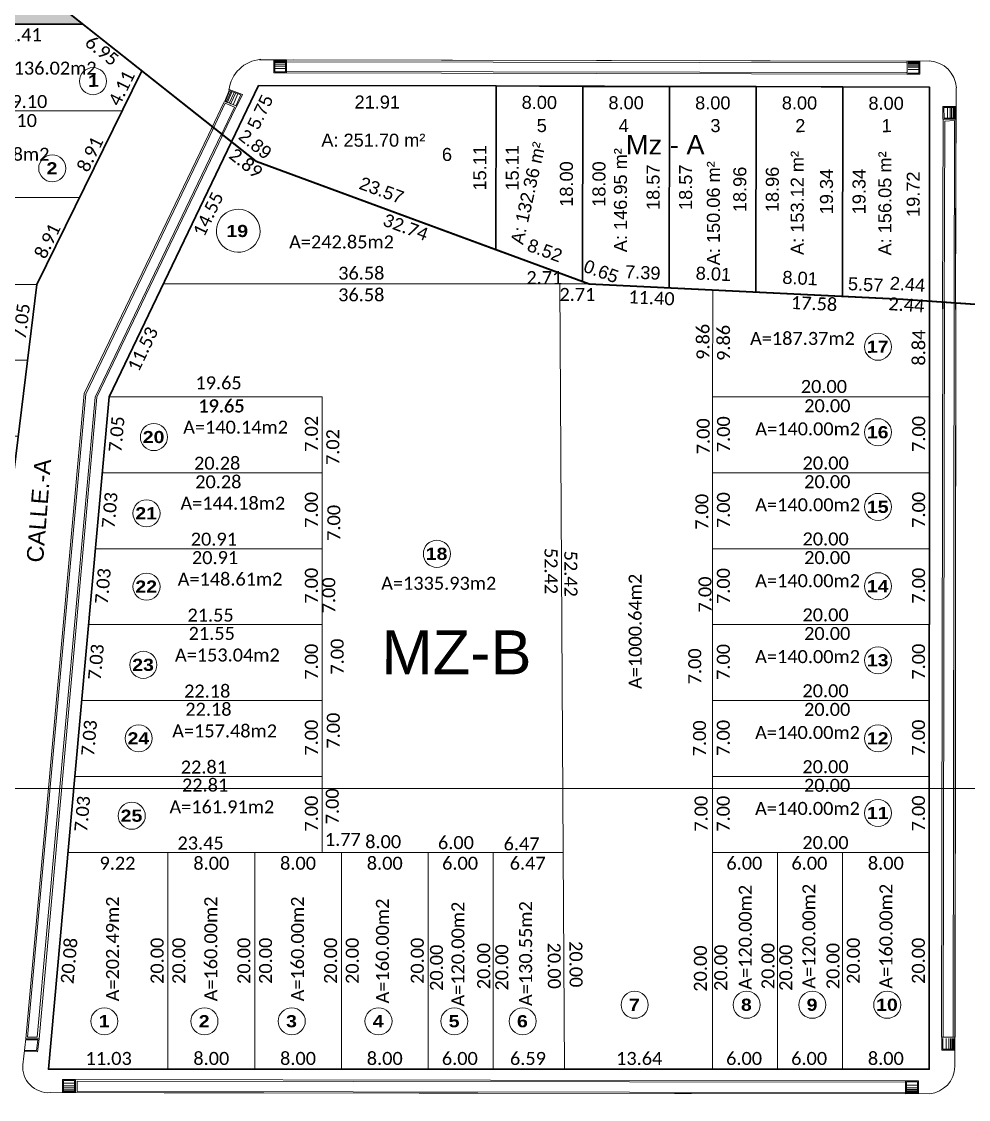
# Model space of a CAD drawing. Header units: inches. Extents: x 0 to 280406, y 0 to 9336832.
# Drawn here: x 279617.7 to 279705, y 9336421.3 to 9336520.7 of the extents above; entities that cross this region are included whole.
import ezdxf
from ezdxf.enums import TextEntityAlignment as Align

# ---------------------------------------------------------------- set-up
doc = ezdxf.new("R2010")
doc.units = ezdxf.units.IN
doc.header["$MEASUREMENT"] = 0
doc.linetypes.add('ACAD_ISO04W100', pattern=[30, 24, -3, 0, -3])
doc.linetypes.add('DASHED2', pattern=[0.375, 0.25, -0.125])
for name, color, linetype in [('CENTRO', 6, 'Continuous'), ('COORD', 7, 'Continuous'), ('Cotas', 7, 'Continuous'), ('GRILLA', 7, 'Continuous'), ('PDF_Text', 1, 'Continuous'), ('textc', 255, 'Continuous')]:
    doc.layers.add(name, color=color, linetype=linetype)
for name, color, linetype, lineweight in [('circulos', 7, 'Continuous', 15), ('corte vias', 21, 'ACAD_ISO04W100', 0), ('LOTES', 1, 'Continuous', 30), ('manzanas', 5, 'Continuous', 30), ('MANZANAS-ORIGINALES', 147, 'Continuous', 9), ('MANZANEO', 4, 'Continuous', 35), ('MATRIZ', 5, 'Continuous', 30), ('nombre de calles', 30, 'Continuous', 30), ('numero lote', 7, 'Continuous', 20)]:
    doc.layers.add(name, color=color, linetype=linetype, lineweight=lineweight)
for name, color, linetype, true_color in [('PDF_corte vias', 21, 'Continuous', 0xff9f7f), ('PDF_MANZANAS-ORIGINALES', 145, 'Continuous', 0x4a8395), ('PREDIO_RURAL_PRI', 7, 'Continuous', 0xffffff)]:
    doc.layers.add(name, color=color, linetype=linetype, true_color=true_color)
doc.styles.add('Legend', font='calibri.ttf')
doc.styles.add('OCAS', font='arial.ttf')
doc.styles.add('PDF Arial-Black', font='arial.ttf')
doc.styles.add('SAMUEL', font='')
doc.styles.get("Standard").update_dxf_attribs({"font": 'arial.ttf'})
doc.styles.add('ttt', font='swissko.ttf')
doc.styles.get('SAMUEL').set_extended_font_data('Arial Black')
doc.dimstyles.get("Standard").update_dxf_attribs({"dimtxt": 0.18, "dimasz": 0.18, "dimexe": 0.18, "dimexo": 0.0625, "dimgap": 0.09, "dimtad": 0, "dimtih": 1, "dimtoh": 1, "dimdec": 4, "dimzin": 0, "dimdsep": 46, "dimtxsty": 'Standard', "dimcen": 0.09, "dimadec": 0, "dimazin": 0, "dimtfac": 1, "dimtdec": 4, "dimtofl": 0, "dimtmove": 0, "dimatfit": 3, "dimfxl": 1, "dimtolj": 1, "dimtzin": 0, "dimarcsym": 0})

# ---------------------------------------------------------------- blocks, each defined once
blk = doc.blocks.new('*D16')
at = {"layer": 'COORD', "color": 0, "lineweight": -2, "transparency": 16777216}
blk.add_line((279750, 9336616.037), (279750, 9336600.438), dxfattribs=at)
at = {"layer": 'Defpoints', "color": 0, "transparency": 16777216}
for p in [(279750, 9336616.1), (279750, 9336615.1), (0, 0)]:
    blk.add_point(p, dxfattribs=at)
at = {"layer": 'COORD', "color": 0, "lineweight": 0, "transparency": 16777216, "insert": (279747.468, 9336607.269), "char_height": 3, "attachment_point": 5, "rotation": 90}
blk.add_mtext('\\A1;279750', dxfattribs=at)
blk = doc.blocks.new('*D18')
at = {"layer": 'COORD', "color": 0, "lineweight": -2, "transparency": 16777216}
blk.add_line((279900, 9336616.037), (279900, 9336600.438), dxfattribs=at)
at = {"layer": 'Defpoints', "color": 0, "transparency": 16777216}
for p in [(279900, 9336616.1), (279900, 9336615.1), (0, 0)]:
    blk.add_point(p, dxfattribs=at)
at = {"layer": 'COORD', "color": 0, "lineweight": 0, "transparency": 16777216, "insert": (279897.468, 9336607.269), "char_height": 3, "attachment_point": 5, "rotation": 90}
blk.add_mtext('\\A1;279900', dxfattribs=at)
blk = doc.blocks.new('*D26')
at = {"layer": 'COORD', "color": 0, "lineweight": -2, "transparency": 16777216}
blk.add_line((279995.36, 9336450), (279977.481, 9336450), dxfattribs=at)
at = {"layer": 'Defpoints', "color": 0, "transparency": 16777216}
for p in [(279994.422, 9336450), (279995.422, 9336450), (0, 0)]:
    blk.add_point(p, dxfattribs=at)
at = {"layer": 'COORD', "color": 0, "lineweight": 0, "transparency": 16777216, "insert": (279985.452, 9336452.533), "char_height": 3, "attachment_point": 5}
blk.add_mtext('\\A1;9336450', dxfattribs=at)
blk = doc.blocks.new('*D28')
at = {"layer": 'COORD', "color": 0, "lineweight": -2, "transparency": 16777216}
blk.add_line((279995.36, 9336600), (279977.481, 9336600), dxfattribs=at)
at = {"layer": 'Defpoints', "color": 0, "transparency": 16777216}
for p in [(279994.422, 9336600), (279995.422, 9336600), (0, 0)]:
    blk.add_point(p, dxfattribs=at)
at = {"layer": 'COORD', "color": 0, "lineweight": 0, "transparency": 16777216, "insert": (279985.452, 9336602.533), "char_height": 3, "attachment_point": 5}
blk.add_mtext('\\A1;9336600', dxfattribs=at)

msp = doc.modelspace()

# ---------------------------------------------------------------- hatches: boundary and pattern name
at = {"layer": 'manzanas'}
h = msp.add_hatch(color=3, dxfattribs=at)
h.dxf.hatch_style = 1
h.paths.add_polyline_path([(279505.676, 9335885.644), (279585.888, 9335917.402), (279585.888, 9335917.958), (279548.353, 9335905.682), (279513.184, 9335893.945), (279512.359, 9335894.217), (279511.928, 9335894.637), (279511.645, 9335896.262), (279507.705, 9335918.091), (279506.598, 9335925.658), (279505.441, 9335933.584), (279504.284, 9335941.51), (279503.127, 9335949.436), (279501.97, 9335957.362), (279500.813, 9335965.284), (279499.657, 9335973.206), (279498.5, 9335981.128), (279497.344, 9335989.05), (279496.187, 9335996.972), (279495.031, 9336004.895), (279494.91, 9336005.72), (279497.683, 9336014.259), (279526.655, 9336014.328), (279528.27, 9336019.658), (279499.45, 9336019.692), (279501.937, 9336027.35), (279504.423, 9336035.007), (279506.909, 9336042.665), (279509.396, 9336050.322), (279511.901, 9336058.02), (279514.718, 9336065.636), (279517.549, 9336073.293), (279520.379, 9336080.95), (279523.209, 9336088.607), (279526.04, 9336096.264), (279528.87, 9336103.921), (279531.701, 9336111.578), (279534.531, 9336119.235), (279537.361, 9336126.892), (279540.192, 9336134.549), (279543.646, 9336143.934), (279545.625, 9336153.494), (279547.255, 9336161.312), (279548.838, 9336168.972), (279550.465, 9336176.631), (279552.062, 9336184.291), (279553.601, 9336191.668), (279555.595, 9336201.229), (279583.227, 9336201.466), (279584.769, 9336207.353), (279556.822, 9336207.113), (279557.507, 9336210.396), (279559.727, 9336226.984), (279562.143, 9336245.032), (279564.27, 9336260.924), (279566.283, 9336276.816), (279568.134, 9336292.708), (279570.912, 9336316.547), (279572.763, 9336332.439), (279574.715, 9336349.435), (279574.255, 9336349.446), (279560.944, 9336348.33), (279545.039, 9336346.996), (279546.953, 9336369.689), (279547.624, 9336377.63), (279548.346, 9336386.189), (279557.875, 9336405.477), (279564.792, 9336419.477), (279568.153, 9336426.477), (279577.497, 9336447.477), (279586.842, 9336468.477), (279593.071, 9336482.477), (279596.196, 9336489.477), (279599.74, 9336496.477), (279603.795, 9336504.477), (279611.9, 9336520.477), (279623.313, 9336520.477), (279612.052, 9336529.383), (279611.195, 9336528.074), (279587.544, 9336481.362), (279558.707, 9336416.553), (279539.782, 9336378.249), (279536.475, 9336339.056), (279565.692, 9336341.506), (279554.873, 9336261.669), (279537.778, 9336157.127), (279536.855, 9336148.549), (279533.045, 9336137.171), (279485.126, 9336008.963)])
h.paths.add_polyline_path([(279550.726, 9336212.509, -1), (279553.223, 9336212.509, -1)], flags=16)
h.paths.add_polyline_path([(279510.983, 9336017.948), (279515.908, 9336017.942), (279515.91, 9336019.786), (279510.986, 9336019.792)], flags=24)
h.paths.add_polyline_path([(279566.69, 9336201.531), (279571.615, 9336201.573), (279571.599, 9336203.418), (279566.674, 9336203.375)], flags=24)
h.paths.add_polyline_path([(279614.652, 9336520.647), (279619.568, 9336520.647), (279619.568, 9336522.463), (279614.652, 9336522.463)], flags=24)
h.paths.add_polyline_path([(279547.639, 9336184.054), (279549.998, 9336195.151), (279548.194, 9336195.535), (279545.835, 9336184.438)], flags=24)
h.paths.add_polyline_path([(279606.322, 9336509.427), (279608.548, 9336513.82), (279606.902, 9336514.654), (279604.677, 9336510.261)], flags=25)
h.paths.add_polyline_path([(279600.623, 9336498.266), (279602.416, 9336501.804), (279600.771, 9336502.638), (279598.977, 9336499.1)], flags=24)
h.paths.add_polyline_path([(279596.886, 9336490.936), (279598.678, 9336494.475), (279597.033, 9336495.308), (279595.241, 9336491.769)], flags=24)
h.paths.add_polyline_path([(279593.708, 9336484.01), (279595.325, 9336487.631), (279593.642, 9336488.382), (279592.025, 9336484.761)], flags=24)
h.paths.add_polyline_path([(279588.556, 9336472.428), (279590.558, 9336476.928), (279588.873, 9336477.677), (279586.871, 9336473.178)], flags=24)
h.paths.add_polyline_path([(279581.155, 9336455.768), (279583.157, 9336460.268), (279581.472, 9336461.018), (279579.47, 9336456.518)], flags=24)
h.paths.add_polyline_path([(279571.177, 9336433.96), (279573.179, 9336438.459), (279571.494, 9336439.209), (279569.492, 9336434.709)], flags=24)
h.paths.add_polyline_path([(279565.727, 9336421.563), (279567.439, 9336425.126), (279565.812, 9336425.907), (279564.101, 9336422.344)], flags=24)
h.paths.add_polyline_path([(279559.777, 9336409.692), (279561.958, 9336414.107), (279560.305, 9336414.924), (279558.123, 9336410.509)], flags=24)
h.paths.add_polyline_path([(279551.058, 9336392.587), (279553.24, 9336397.002), (279551.586, 9336397.819), (279549.405, 9336393.404)], flags=24)
h.paths.add_polyline_path([(279547.814, 9336380.422), (279548.148, 9336384.374), (279546.31, 9336384.529), (279545.977, 9336380.577)], flags=24)
h.paths.add_polyline_path([(279546.94, 9336370.637), (279547.274, 9336374.59), (279545.436, 9336374.745), (279545.102, 9336370.792)], flags=24)
h.paths.add_polyline_path([(279545.637, 9336355.279), (279546.051, 9336360.181), (279544.227, 9336360.335), (279543.813, 9336355.432)], flags=24)
h.paths.add_polyline_path([(279550.563, 9336345.537), (279555.47, 9336345.948), (279555.316, 9336347.786), (279550.409, 9336347.375)], flags=24)
h.paths.add_polyline_path([(279565.085, 9336346.77), (279569.992, 9336347.181), (279569.838, 9336349.019), (279564.931, 9336348.608)], flags=24)
h.paths.add_polyline_path([(279571.244, 9336347.583), (279575.209, 9336347.494), (279575.251, 9336349.338), (279571.285, 9336349.427)], flags=24)
h.paths.add_polyline_path([(279573.34, 9336337.071), (279573.901, 9336341.954), (279572.096, 9336342.162), (279571.535, 9336337.278)], flags=25)
h.paths.add_polyline_path([(279571.402, 9336320.802), (279571.972, 9336325.694), (279570.14, 9336325.907), (279569.57, 9336321.015)], flags=24)
h.paths.add_polyline_path([(279569.301, 9336301.862), (279569.871, 9336306.753), (279568.039, 9336306.967), (279567.47, 9336302.075)], flags=25)
h.paths.add_polyline_path([(279566.682, 9336280.165), (279567.252, 9336285.057), (279565.42, 9336285.27), (279564.85, 9336280.379)], flags=25)
h.paths.add_polyline_path([(279564.868, 9336265.363), (279565.487, 9336270.249), (279563.657, 9336270.48), (279563.038, 9336265.595)], flags=25)
h.paths.add_polyline_path([(279562.711, 9336249.26), (279563.365, 9336254.141), (279561.537, 9336254.386), (279560.883, 9336249.505)], flags=25)
h.paths.add_polyline_path([(279560.407, 9336232.454), (279561.061, 9336237.335), (279559.233, 9336237.58), (279558.579, 9336232.699)], flags=24)
h.paths.add_polyline_path([(279558.214, 9336215.32), (279558.867, 9336220.2), (279557.04, 9336220.445), (279556.387, 9336215.564)], flags=24)
h.paths.add_polyline_path([(279556.725, 9336207.06), (279557.534, 9336210.943), (279555.729, 9336211.319), (279554.919, 9336207.436)], flags=24)
h.paths.add_polyline_path([(279567.613, 9336205.602), (279572.537, 9336205.644), (279572.522, 9336207.488), (279567.597, 9336207.446)], flags=24)
h.paths.add_polyline_path([(279583.516, 9336201.77), (279584.521, 9336205.607), (279582.737, 9336206.075), (279581.732, 9336202.238)], flags=25)
h.paths.add_polyline_path([(279554.511, 9336193.509), (279555.321, 9336197.392), (279553.515, 9336197.768), (279552.705, 9336193.885)], flags=25)
h.paths.add_polyline_path([(279552.497, 9336185.299), (279553.306, 9336189.176), (279551.518, 9336189.549), (279550.709, 9336185.672)], flags=25)
h.paths.add_polyline_path([(279550.799, 9336178.593), (279551.609, 9336182.476), (279549.804, 9336182.852), (279548.994, 9336178.969)], flags=24)
h.paths.add_polyline_path([(279549.658, 9336171.543), (279550.482, 9336175.423), (279548.678, 9336175.806), (279547.854, 9336171.926)], flags=25)
h.paths.add_polyline_path([(279547.783, 9336163.867), (279548.586, 9336167.751), (279546.78, 9336168.124), (279545.977, 9336164.24)], flags=25)
h.paths.add_polyline_path([(279546.15, 9336156.37), (279546.959, 9336160.253), (279545.154, 9336160.63), (279544.344, 9336156.747)], flags=24)
h.paths.add_polyline_path([(279544.423, 9336147.685), (279545.227, 9336151.569), (279543.421, 9336151.943), (279542.617, 9336148.059)], flags=25)
h.paths.add_polyline_path([(279541.257, 9336137.487), (279542.958, 9336142.108), (279541.227, 9336142.745), (279539.526, 9336138.124)], flags=24)
h.paths.add_polyline_path([(279538.466, 9336129.799), (279539.841, 9336133.519), (279538.111, 9336134.159), (279536.736, 9336130.439)], flags=25)
h.paths.add_polyline_path([(279535.669, 9336122.138), (279537.044, 9336125.858), (279535.314, 9336126.498), (279533.939, 9336122.777)], flags=25)
h.paths.add_polyline_path([(279532.864, 9336114.477), (279534.239, 9336118.198), (279532.509, 9336118.837), (279531.134, 9336115.117)], flags=25)
h.paths.add_polyline_path([(279530.053, 9336106.817), (279531.428, 9336110.537), (279529.698, 9336111.177), (279528.323, 9336107.456)], flags=25)
h.paths.add_polyline_path([(279527.239, 9336099.157), (279528.614, 9336102.877), (279526.884, 9336103.516), (279525.509, 9336099.796)], flags=25)
h.paths.add_polyline_path([(279524.421, 9336091.497), (279525.797, 9336095.217), (279524.067, 9336095.857), (279522.692, 9336092.136)], flags=25)
h.paths.add_polyline_path([(279521.602, 9336083.837), (279522.977, 9336087.558), (279521.247, 9336088.197), (279519.872, 9336084.477)], flags=25)
h.paths.add_polyline_path([(279518.781, 9336076.178), (279520.156, 9336079.899), (279518.426, 9336080.538), (279517.051, 9336076.818)], flags=25)
h.paths.add_polyline_path([(279515.959, 9336068.519), (279517.334, 9336072.24), (279515.604, 9336072.879), (279514.229, 9336069.159)], flags=25)
h.paths.add_polyline_path([(279513.141, 9336060.881), (279514.517, 9336064.601), (279512.788, 9336065.241), (279511.412, 9336061.521)], flags=25)
h.paths.add_polyline_path([(279510.571, 9336053.231), (279511.799, 9336057.003), (279510.045, 9336057.574), (279508.817, 9336053.802)], flags=25)
h.paths.add_polyline_path([(279508.08, 9336045.553), (279509.305, 9336049.326), (279507.551, 9336049.895), (279506.326, 9336046.123)], flags=25)
h.paths.add_polyline_path([(279505.596, 9336037.895), (279506.821, 9336041.667), (279505.067, 9336042.237), (279503.842, 9336038.464)], flags=25)
h.paths.add_polyline_path([(279503.112, 9336030.237), (279504.337, 9336034.009), (279502.583, 9336034.579), (279501.358, 9336030.806)], flags=25)
h.paths.add_polyline_path([(279500.453, 9336022.501), (279501.678, 9336026.274), (279499.924, 9336026.843), (279498.699, 9336023.071)], flags=25)
h.paths.add_polyline_path([(279526.838, 9336015.161), (279527.985, 9336018.949), (279526.245, 9336019.476), (279525.098, 9336015.688)], flags=24)
h.paths.add_polyline_path([(279509.897, 9336014.344), (279514.821, 9336014.356), (279514.817, 9336016.201), (279509.892, 9336016.189)], flags=24)
h.paths.add_polyline_path([(279495.748, 9336008.522), (279496.973, 9336012.295), (279495.219, 9336012.865), (279493.994, 9336009.092)], flags=24)
h.paths.add_polyline_path([(279492.662, 9336007.858), (279493.235, 9336003.933), (279495.06, 9336004.199), (279494.487, 9336008.124)], flags=24)
h.paths.add_polyline_path([(279493.582, 9336003.47), (279494.155, 9335999.545), (279495.98, 9335999.812), (279495.407, 9336003.736)], flags=24)
h.paths.add_polyline_path([(279494.723, 9335995.552), (279495.296, 9335991.627), (279497.121, 9335991.894), (279496.548, 9335995.818)], flags=24)
h.paths.add_polyline_path([(279495.865, 9335987.633), (279496.438, 9335983.709), (279498.263, 9335983.975), (279497.69, 9335987.9)], flags=24)
h.paths.add_polyline_path([(279497.008, 9335979.714), (279497.581, 9335975.79), (279499.406, 9335976.056), (279498.833, 9335979.981)], flags=24)
h.paths.add_polyline_path([(279498.152, 9335971.795), (279498.725, 9335967.87), (279500.549, 9335968.137), (279499.976, 9335972.062)], flags=24)
h.paths.add_polyline_path([(279499.296, 9335963.875), (279499.869, 9335959.951), (279501.694, 9335960.217), (279501.121, 9335964.142)], flags=24)
h.paths.add_polyline_path([(279500.442, 9335955.953), (279501.015, 9335952.029), (279502.84, 9335952.295), (279502.267, 9335956.22)], flags=24)
h.paths.add_polyline_path([(279501.588, 9335948.029), (279502.161, 9335944.104), (279503.986, 9335944.371), (279503.413, 9335948.296)], flags=24)
h.paths.add_polyline_path([(279502.736, 9335940.105), (279503.309, 9335936.18), (279505.133, 9335936.446), (279504.561, 9335940.371)], flags=24)
h.paths.add_polyline_path([(279503.883, 9335932.18), (279504.456, 9335928.255), (279506.281, 9335928.522), (279505.708, 9335932.447)], flags=24)
h.paths.add_polyline_path([(279506.837, 9335913.964), (279507.671, 9335909.11), (279509.488, 9335909.422), (279508.655, 9335914.276)], flags=24)
h.paths.add_polyline_path([(279509.162, 9335898.436), (279509.843, 9335894.529), (279511.659, 9335894.845), (279510.978, 9335898.752)], flags=24)
h.paths.add_polyline_path([(279509.326, 9335893.89), (279512.167, 9335891.121), (279513.454, 9335892.442), (279510.613, 9335895.21)], flags=24)
h.paths.add_polyline_path([(279512.82, 9335892.187), (279516.587, 9335890.947), (279517.164, 9335892.698), (279513.396, 9335893.938)], flags=24)
h.paths.add_polyline_path([(279562.041, 9335908.342), (279566.722, 9335909.873), (279566.148, 9335911.626), (279561.468, 9335910.095)], flags=24)
h.paths.add_polyline_path([(279543.828, 9335900.756), (279548.406, 9335902.569), (279547.728, 9335904.284), (279543.149, 9335902.471)], flags=24)
h.paths.add_polyline_path([(279494.996, 9335950.896), (279495.963, 9335945.093), (279497.782, 9335945.396), (279496.815, 9335951.199)], flags=24)
h.paths.add_polyline_path([(279510.209, 9336070.644), (279512.269, 9336076.155), (279510.541, 9336076.8), (279508.482, 9336071.29)], flags=24)
h.paths.add_polyline_path([(279536.169, 9336140.951), (279537.733, 9336145.621), (279535.984, 9336146.207), (279534.42, 9336141.537)], flags=24)
h.paths.add_polyline_path([(279538.905, 9336151.619), (279539.33, 9336155.563), (279537.496, 9336155.76), (279537.072, 9336151.817)], flags=24)
h.paths.add_polyline_path([(279547.385, 9336205.255), (279548.334, 9336211.061), (279546.514, 9336211.359), (279545.564, 9336205.553)], flags=24)
h.paths.add_polyline_path([(279561.678, 9336297.85), (279562.339, 9336302.73), (279560.512, 9336302.978), (279559.85, 9336298.098)], flags=24)
h.paths.add_polyline_path([(279539.6, 9336355.122), (279540.014, 9336360.029), (279538.177, 9336360.184), (279537.762, 9336355.277)], flags=24)
h.paths.add_polyline_path([(279549.346, 9336393.791), (279551.526, 9336398.202), (279549.885, 9336399.013), (279547.705, 9336394.602)], flags=24)
h.paths.add_polyline_path([(279573.562, 9336445.337), (279575.564, 9336449.837), (279573.879, 9336450.586), (279571.877, 9336446.087)], flags=24)
h.paths.add_polyline_path([(279599.296, 9336500.991), (279601.52, 9336505.385), (279599.875, 9336506.218), (279597.65, 9336501.824)], flags=24)
h.paths.add_polyline_path([(279611.582, 9336525.114), (279613.752, 9336528.429), (279612.221, 9336529.432), (279610.05, 9336526.117)], flags=9)
h.paths.add_polyline_path([(279614.968, 9336524.754), (279618.831, 9336521.699), (279619.975, 9336523.146), (279616.112, 9336526.201)], flags=24)
h.paths.add_polyline_path([(279551.144, 9336211.663), (279552.759, 9336211.669), (279552.753, 9336213.381), (279551.137, 9336213.375)], flags=8)
h.paths.add_polyline_path([(279553.395, 9336236.035), (279549.241, 9336215.453), (279555.218, 9336214.246), (279559.373, 9336234.829)], flags=24)

# ---------------------------------------------------------------- linework, layer by layer
at = {"layer": 'CENTRO', "color": 0, "lineweight": 5}
msp.add_lwpolyline([(279637.562, 9336620.88), (279639.1, 9336614.819), (279636.255, 9336591.813), (279635.422, 9336580.395), (279632.33, 9336561.798), (279628.85, 9336556.479), (279605.199, 9336534.812), (279612.052, 9336529.383), (279639.306, 9336507.827), (279670.031, 9336496.509), (279698.976, 9336495.099), (279726.04, 9336493.22), (279812.905, 9336493.18), (279812.056, 9336511.756), (279824.046, 9336541.861), (279822.628, 9336576.625), (279817.87, 9336587.644), (279803.282, 9336614.599), (279803.706, 9336620.88)], dxfattribs=at)
at = {"layer": 'CENTRO', "color": 0, "linetype": 'DASHED2', "lineweight": 5, "ltscale": 5}
for points in [[(279631.344, 9336514.124), (279639.306, 9336507.827), (279670.031, 9336496.509), (279698.976, 9336495.099), (279726.04, 9336493.22)], [(279698.976, 9336495.099), (279670.031, 9336496.509), (279639.306, 9336507.827), (279631.344, 9336514.124)], [(279631.344, 9336514.124), (279639.306, 9336507.827), (279670.031, 9336496.509), (279698.976, 9336495.099), (279726.04, 9336493.22)], [(279698.976, 9336495.099), (279670.031, 9336496.509), (279639.306, 9336507.827), (279631.344, 9336514.124)]]:
    msp.add_lwpolyline(points, dxfattribs=at)
at = {"layer": 'circulos', "color": 250}
for points in [[(279639.55, 9336500.735, -0.70763), (279635.701, 9336500.859, -1.352432)], [(279697.915, 9336490.721, -1), (279695.418, 9336490.721, -1)], [(279657.223, 9336471.626, -1), (279654.726, 9336471.626, -1)]]:
    msp.add_lwpolyline(points, format="xyb", close=True, dxfattribs=at)
for centre in [(279624.254, 9336515.214), (279620.494, 9336507.173), (279696.666, 9336490.721), (279696.666, 9336482.838), (279629.869, 9336482.392), (279696.666, 9336475.952), (279629.187, 9336475.363), (279655.975, 9336471.626), (279629.187, 9336468.601), (279696.666, 9336468.64), (279696.666, 9336461.81), (279628.896, 9336461.387), (279628.469, 9336454.607), (279696.666, 9336454.609), (279696.666, 9336447.723), (279627.829, 9336447.473), (279674.219, 9336430.04), (279684.548, 9336430.04), (279690.611, 9336430.04), (279697.518, 9336430.04), (279625.302, 9336428.521), (279634.534, 9336428.521), (279642.588, 9336428.521), (279650.588, 9336428.521), (279657.588, 9336428.521), (279663.888, 9336428.521)]:
    msp.add_circle(centre, 1.248, dxfattribs=at)
at = {"layer": 'corte vias', "lineweight": 20}
for p, q in [((279702.548, 9336427.045), (279702.546, 9336425.845)), ((279702.546, 9336425.845), (279703.76, 9336425.844)), ((279699.208, 9336423.035), (279699.207, 9336421.831)), ((279700.408, 9336423.033), (279699.208, 9336423.035)), ((279700.407, 9336421.829), (279700.408, 9336423.033))]:
    msp.add_line(p, q, dxfattribs=at)
for points in [[(279618.067, 9336426.893), (279619.283, 9336426.901), (279619.13, 9336425.71), (279617.927, 9336425.729)], [(279622.64, 9336421.949), (279622.641, 9336423.149), (279621.441, 9336423.151), (279621.44, 9336421.952)]]:
    msp.add_lwpolyline(points, dxfattribs=at)
at = {"layer": 'GRILLA', "lineweight": 0}
msp.add_line((279422.773, 9336450), (279995.422, 9336450), dxfattribs=at)
at = {"layer": 'LOTES', "lineweight": 13, "flags": 128}
for points in [[(279564.792, 9336419.477), (279568.153, 9336426.477), (279577.497, 9336447.477), (279586.842, 9336468.477), (279593.071, 9336482.477), (279596.196, 9336489.477), (279599.74, 9336496.477), (279603.795, 9336504.477), (279611.9, 9336520.477), (279623.313, 9336520.477), (279623.313, 9336520.477), (279612.052, 9336529.383), (279611.195, 9336528.074), (279587.544, 9336481.362), (279558.707, 9336416.553)], [(279619.083, 9336496.477), (279618.223, 9336489.477), (279596.196, 9336489.477), (279599.74, 9336496.477), (279619.083, 9336496.477)], [(279618.223, 9336489.477), (279617.363, 9336482.477), (279593.071, 9336482.477), (279596.196, 9336489.477), (279618.223, 9336489.477)], [(279645.393, 9336486.114), (279645.393, 9336479.094), (279625.113, 9336479.094), (279625.748, 9336486.114), (279645.393, 9336486.114)], [(279701.414, 9336486.094), (279681.414, 9336486.094), (279681.41, 9336479.094), (279701.41, 9336479.094), (279701.414, 9336486.094)], [(279645.393, 9336479.094), (279645.393, 9336472.094), (279624.479, 9336472.094), (279625.113, 9336479.094), (279645.393, 9336479.094)], [(279701.41, 9336479.094), (279681.41, 9336479.094), (279681.406, 9336472.094), (279701.406, 9336472.094), (279701.41, 9336479.094)], [(279645.393, 9336472.094), (279645.393, 9336465.094), (279623.846, 9336465.094), (279624.479, 9336472.094), (279645.393, 9336472.094)], [(279701.406, 9336472.094), (279681.406, 9336472.094), (279681.401, 9336465.094), (279701.401, 9336465.094), (279701.406, 9336472.094)], [(279645.393, 9336465.094), (279645.393, 9336458.094), (279623.213, 9336458.094), (279623.846, 9336465.094), (279645.393, 9336465.094)], [(279701.401, 9336465.094), (279681.401, 9336465.094), (279681.397, 9336458.094), (279701.397, 9336458.094), (279701.401, 9336465.094)], [(279645.393, 9336458.094), (279645.393, 9336451.094), (279622.58, 9336451.094), (279623.213, 9336458.094), (279645.393, 9336458.094)], [(279701.397, 9336458.094), (279681.397, 9336458.094), (279681.393, 9336451.094), (279701.393, 9336451.094), (279701.397, 9336458.094)], [(279645.393, 9336451.094), (279645.393, 9336444.094), (279621.947, 9336444.094), (279622.58, 9336451.094), (279645.393, 9336451.094)], [(279701.393, 9336451.094), (279681.393, 9336451.094), (279681.389, 9336444.094), (279701.389, 9336444.094), (279701.393, 9336451.094)], [(279655.167, 9336424.094), (279661.167, 9336424.094), (279661.167, 9336444.094), (279655.167, 9336444.094), (279655.167, 9336424.094)], [(279661.167, 9336424.094), (279667.753, 9336424.094), (279667.634, 9336444.094), (279661.167, 9336444.094), (279661.167, 9336424.094)], [(279681.389, 9336424.094), (279687.389, 9336424.094), (279687.389, 9336444.094), (279681.389, 9336444.094), (279681.389, 9336424.094)], [(279687.389, 9336424.094), (279693.389, 9336424.094), (279693.389, 9336444.094), (279687.389, 9336444.094), (279687.389, 9336424.094)]]:
    msp.add_lwpolyline(points, dxfattribs=at)
for points in [[(279623.313, 9336520.477), (279611.9, 9336520.477), (279607.847, 9336512.477), (279626.948, 9336512.477), (279628.762, 9336516.167)], [(279626.948, 9336512.477), (279607.847, 9336512.477), (279603.795, 9336504.477), (279623.015, 9336504.477)], [(279639.306, 9336507.827), (279637.037, 9336509.622), (279630.74, 9336496.51), (279667.324, 9336496.51), (279670.031, 9336496.509)], [(279623.015, 9336504.477), (279603.795, 9336504.477), (279599.74, 9336496.477), (279619.083, 9336496.477)], [(279667.324, 9336496.51), (279630.74, 9336496.51), (279625.748, 9336486.114), (279645.393, 9336486.114), (279645.393, 9336479.094), (279645.393, 9336472.094), (279645.393, 9336465.094), (279645.393, 9336458.094), (279645.393, 9336451.094), (279645.393, 9336444.094), (279647.167, 9336444.094), (279655.167, 9336444.094), (279661.167, 9336444.094), (279667.634, 9336444.094)], [(279681.401, 9336465.094), (279681.406, 9336472.094), (279681.41, 9336479.094), (279681.414, 9336486.094), (279681.42, 9336495.954), (279670.031, 9336496.509), (279667.324, 9336496.51), (279667.634, 9336444.094), (279667.753, 9336424.094), (279681.389, 9336424.094), (279681.389, 9336444.094), (279681.393, 9336451.094), (279681.397, 9336458.094)], [(279701.414, 9336494.93), (279698.976, 9336495.099), (279681.42, 9336495.954), (279681.414, 9336486.094), (279701.414, 9336486.094)], [(279621.947, 9336444.094), (279620.138, 9336424.094), (279631.167, 9336424.094), (279631.167, 9336444.094)], [(279631.167, 9336444.094), (279631.167, 9336424.094), (279639.167, 9336424.094), (279639.167, 9336444.094)], [(279639.167, 9336444.094), (279639.167, 9336424.094), (279647.167, 9336424.094), (279647.167, 9336444.094)], [(279647.167, 9336444.094), (279647.167, 9336424.094), (279655.167, 9336424.094), (279655.167, 9336444.094)], [(279693.389, 9336444.094), (279693.389, 9336424.094), (279701.389, 9336424.094), (279701.389, 9336444.094)]]:
    msp.add_lwpolyline(points, close=True, dxfattribs=at)
at = {"layer": 'LOTES'}
for points in [[(279661.436, 9336514.777), (279639.523, 9336514.799), (279637.033, 9336509.614), (279639.302, 9336507.82), (279661.421, 9336499.672)], [(279669.433, 9336514.724), (279661.436, 9336514.777), (279661.421, 9336499.672), (279669.416, 9336496.727)], [(279677.431, 9336514.716), (279669.433, 9336514.724), (279669.416, 9336496.727), (279670.027, 9336496.502), (279677.412, 9336496.142)], [(279685.428, 9336514.708), (279677.431, 9336514.716), (279677.412, 9336496.142), (279685.409, 9336495.753)], [(279693.425, 9336514.7), (279685.428, 9336514.708), (279685.409, 9336495.753), (279693.406, 9336495.363)], [(279701.422, 9336514.647), (279693.425, 9336514.7), (279693.406, 9336495.363), (279698.971, 9336495.092), (279701.402, 9336494.924)]]:
    msp.add_lwpolyline(points, close=True, dxfattribs=at)
at = {"layer": 'manzanas'}
msp.add_lwpolyline([(279564.792, 9336419.477), (279568.153, 9336426.477), (279577.497, 9336447.477), (279586.842, 9336468.477), (279593.071, 9336482.477), (279596.196, 9336489.477), (279599.74, 9336496.477), (279603.795, 9336504.477), (279611.9, 9336520.477), (279623.313, 9336520.477), (279623.313, 9336520.477), (279612.052, 9336529.383), (279611.195, 9336528.074), (279587.544, 9336481.362), (279558.707, 9336416.553)], dxfattribs=at)
for points in [[(279547.624, 9336377.63), (279604.509, 9336377.63), (279607.045, 9336398.477), (279619.083, 9336496.477), (279628.762, 9336516.167), (279623.313, 9336520.477), (279611.9, 9336520.477), (279603.795, 9336504.477), (279599.74, 9336496.477), (279596.196, 9336489.477), (279593.071, 9336482.477), (279586.842, 9336468.477), (279577.497, 9336447.477), (279568.153, 9336426.477), (279564.792, 9336419.477), (279557.875, 9336405.477), (279548.346, 9336386.189)], [(279637.037, 9336509.622), (279639.306, 9336507.827), (279670.031, 9336496.509), (279681.42, 9336495.954), (279698.976, 9336495.099), (279701.414, 9336494.93), (279701.414, 9336486.094), (279701.389, 9336444.094), (279701.389, 9336424.094), (279620.138, 9336424.094), (279622.58, 9336451.094), (279625.748, 9336486.114)]]:
    msp.add_lwpolyline(points, close=True, dxfattribs=at)
at = {"layer": 'manzanas', "color": 5, "lineweight": 30, "ltscale": 3}
msp.add_lwpolyline([(279637.033, 9336509.614), (279639.523, 9336514.799), (279661.436, 9336514.777), (279701.422, 9336514.647), (279701.402, 9336494.924), (279698.971, 9336495.092), (279670.027, 9336496.502), (279639.302, 9336507.82)], close=True, dxfattribs=at)
at = {"layer": 'MANZANAS-ORIGINALES'}
for p, q in [((279702.518, 9336427.045), (279702.645, 9336494.845)), ((279702.672, 9336427.045), (279702.793, 9336494.834)), ((279703.608, 9336427.044), (279703.687, 9336494.772)), ((279703.76, 9336427.044), (279703.848, 9336494.761)), ((279703.769, 9336427.044), (279703.85, 9336494.761)), ((279618.067, 9336426.894), (279623.448, 9336486.409)), ((279624.611, 9336486.058), (279619.283, 9336426.901)), ((279703.764, 9336425.844), (279703.81, 9336464.15)), ((279703.758, 9336424.336), (279703.808, 9336462.462)), ((279702.548, 9336427.045), (279703.762, 9336427.044)), ((279618.067, 9336426.893), (279617.781, 9336424.514)), ((279619.283, 9336426.901), (279618.067, 9336426.894)), ((279619.283, 9336426.901), (279618.067, 9336426.893)), ((279702.648, 9336426.945), (279702.647, 9336425.945)), ((279702.968, 9336426.945), (279702.967, 9336425.945)), ((279703.208, 9336426.945), (279703.207, 9336425.945)), ((279703.348, 9336426.944), (279703.347, 9336425.944)), ((279703.488, 9336426.944), (279703.487, 9336425.944)), ((279703.568, 9336426.944), (279703.567, 9336425.944)), ((279703.648, 9336426.944), (279703.647, 9336425.944)), ((279703.728, 9336426.944), (279703.727, 9336425.944)), ((279702.647, 9336425.945), (279703.76, 9336425.944)), ((279622.64, 9336421.949), (279622.641, 9336423.15)), ((279622.641, 9336423.149), (279622.64, 9336421.95)), ((279622.641, 9336423.149), (279699.207, 9336423.041)), ((279622.54, 9336422.559), (279621.54, 9336422.561)), ((279622.54, 9336422.371), (279621.54, 9336422.372)), ((279622.54, 9336422.19), (279621.54, 9336422.191)), ((279622.54, 9336422.085), (279621.54, 9336422.086)), ((279622.541, 9336422.814), (279621.541, 9336422.815)), ((279699.308, 9336422.935), (279699.307, 9336421.829)), ((279700.307, 9336422.373), (279699.307, 9336422.375)), ((279700.307, 9336422.233), (279699.307, 9336422.235)), ((279700.307, 9336422.093), (279699.307, 9336422.095)), ((279700.308, 9336422.933), (279699.308, 9336422.935)), ((279700.308, 9336422.613), (279699.308, 9336422.615)), ((279700.307, 9336421.829), (279700.308, 9336422.933)), ((279699.207, 9336421.831), (279620.312, 9336421.937)), ((279622.54, 9336421.979), (279621.54, 9336421.98)), ((279630.826, 9336421.921), (279701.424, 9336421.828)), ((279700.307, 9336422.013), (279699.307, 9336422.015)), ((279700.307, 9336421.933), (279699.307, 9336421.935)), ((279700.307, 9336421.853), (279699.307, 9336421.855))]:
    msp.add_line(p, q, dxfattribs=at)
for points in [[(279635.268, 9336511.021), (279623.448, 9336486.409)], [(279635.389, 9336510.925), (279623.58, 9336486.337)], [(279636.112, 9336510.353), (279624.449, 9336486.067)], [(279636.233, 9336510.258), (279624.611, 9336486.058)], [(279624.449, 9336486.067), (279619.114, 9336427.048), (279618.2, 9336427.052), (279623.58, 9336486.337)], [(279618.054, 9336426.793), (279619.169, 9336426.8), (279619.043, 9336425.811), (279617.939, 9336425.829)], [(279622.54, 9336421.949), (279622.541, 9336423.049), (279621.541, 9336423.051), (279621.54, 9336421.952)], [(279699.207, 9336421.959), (279622.78, 9336422.057), (279622.782, 9336423.004), (279699.207, 9336422.896)]]:
    msp.add_lwpolyline(points, dxfattribs=at)
for centre, radius, start, end in [((279620.158, 9336424.318), 2.385, 174.99829, 273.70172), ((279701.159, 9336424.414), 2.6, 275.85175, 358.26963)]:
    msp.add_arc(centre, radius, start, end, dxfattribs=at)
at = {"layer": 'MATRIZ'}
msp.add_lwpolyline([(279807.958, 9336411.144), (279811.8, 9336431.48), (279815.561, 9336446.738), (279815.305, 9336459.135), (279814.901, 9336478.902), (279814.373, 9336493.14), (279812.905, 9336493.18), (279726.04, 9336493.22), (279698.976, 9336495.099), (279670.031, 9336496.509), (279639.306, 9336507.827), (279612.052, 9336529.383), (279611.195, 9336528.074), (279587.544, 9336481.362), (279558.707, 9336416.553)], dxfattribs=at)
at = {"layer": 'PDF_corte vias', "lineweight": 9}
for points in [[(279640.926, 9336517.192), (279640.925, 9336515.973), (279642.1, 9336515.971), (279642.101, 9336517.191)], [(279700.521, 9336517.043), (279700.52, 9336515.868), (279699.345, 9336515.869), (279699.346, 9336517.044)], [(279636.404, 9336513.356), (279637.533, 9336512.904), (279638.031, 9336513.987), (279636.812, 9336514.44)], [(279636.449, 9336513.176), (279637.307, 9336512.813)], [(279703.859, 9336511.708), (279702.639, 9336511.709), (279702.64, 9336512.884), (279703.86, 9336512.883)]]:
    msp.add_lwpolyline(points, dxfattribs=at)
at = {"layer": 'PDF_MANZANAS-ORIGINALES', "lineweight": 9}
for points in [[(279639.616, 9336517.194), (279640.926, 9336517.192), (279642.101, 9336517.191)], [(279641.017, 9336517.192), (279641.015, 9336516.063), (279642.009, 9336516.062), (279642.011, 9336517.191)], [(279641.016, 9336517.102), (279642.01, 9336517.101)], [(279641.016, 9336517.012), (279642.01, 9336517.011)], [(279641.016, 9336516.921), (279642.01, 9336516.92)], [(279641.016, 9336516.786), (279642.01, 9336516.785)], [(279641.016, 9336516.605), (279642.01, 9336516.604)], [(279699.3, 9336515.869), (279642.1, 9336515.971), (279642.101, 9336517.191), (279699.301, 9336517.044)], [(279642.101, 9336517.011), (279699.301, 9336516.908)], [(279642.779, 9336517.191), (279701.379, 9336517.042)], [(279699.436, 9336517.044), (279700.43, 9336517.043), (279700.429, 9336515.958), (279699.435, 9336515.959)], [(279700.43, 9336516.952), (279699.436, 9336516.953)], [(279700.43, 9336516.862), (279699.436, 9336516.863)], [(279700.43, 9336516.772), (279699.436, 9336516.773)], [(279700.43, 9336516.636), (279699.436, 9336516.637)], [(279700.43, 9336516.501), (279699.436, 9336516.502)], [(279641.016, 9336516.379), (279642.01, 9336516.378)], [(279642.1, 9336516.107), (279699.3, 9336516.005)], [(279700.43, 9336516.275), (279699.436, 9336516.276)], [(279703.862, 9336514.6), (279703.82, 9336494.159)], [(279637.443, 9336512.949), (279637.896, 9336513.942), (279636.812, 9336514.35), (279636.404, 9336513.356), (279637.533, 9336512.904)], [(279636.449, 9336513.311), (279636.857, 9336514.305)], [(279636.54, 9336513.266), (279636.992, 9336514.305)], [(279636.63, 9336513.221), (279637.083, 9336514.259)], [(279636.811, 9336513.175), (279637.263, 9336514.169)], [(279636.946, 9336513.085), (279637.444, 9336514.124)], [(279637.172, 9336513.039), (279637.625, 9336514.033)], [(279635.144, 9336510.79), (279636.359, 9336513.311)], [(279635.263, 9336510.709), (279636.449, 9336513.176)], [(279637.307, 9336512.813), (279636.041, 9336510.181)], [(279637.488, 9336512.904), (279636.145, 9336510.111)], [(279703.859, 9336511.798), (279702.775, 9336511.799), (279702.73, 9336512.793), (279703.86, 9336512.792)], [(279703.091, 9336511.799), (279703.092, 9336512.793)], [(279703.317, 9336511.799), (279703.318, 9336512.793)], [(279703.452, 9336511.799), (279703.453, 9336512.793)], [(279703.588, 9336511.799), (279703.589, 9336512.793)], [(279703.678, 9336511.799), (279703.679, 9336512.793)], [(279703.769, 9336511.798), (279703.77, 9336512.792)], [(279703.814, 9336511.798), (279703.815, 9336512.792)], [(279703.822, 9336494.159), (279703.86, 9336512.883)], [(279702.63, 9336494.233), (279702.684, 9336511.709), (279703.859, 9336511.708), (279702.639, 9336511.709)], [(279702.775, 9336494.224), (279702.82, 9336511.528), (279703.723, 9336511.573), (279703.678, 9336494.168)]]:
    msp.add_lwpolyline(points, dxfattribs=at)
for centre, radius, start, end in [((279639.997, 9336514.008), 3.23, 94.81503, 173.15888), ((279701.264, 9336514.444), 2.643, 3.56791, 86.77441)]:
    msp.add_arc(centre, radius, start, end, dxfattribs=at)
at = {"layer": 'PREDIO_RURAL_PRI', "color": 5, "lineweight": 35}
msp.add_lwpolyline([(279821.91, 9336578.271), (279822.624, 9336576.618), (279823.06, 9336565.913), (279824.042, 9336541.854), (279812.052, 9336511.75), (279812.901, 9336493.173), (279726.036, 9336493.213), (279698.971, 9336495.092), (279670.027, 9336496.502), (279639.302, 9336507.82), (279612.048, 9336529.377), (279605.195, 9336534.806), (279628.845, 9336556.472), (279632.325, 9336561.791), (279635.418, 9336580.388), (279636.251, 9336591.806), (279639.095, 9336614.812), (279638.061, 9336618.891)], close=True, dxfattribs=at)
at = {"layer": 'PREDIO_RURAL_PRI', "color": 1, "lineweight": 35}
msp.add_lwpolyline([(279821.91, 9336578.271), (279822.624, 9336576.618), (279823.06, 9336565.913), (279824.042, 9336541.854), (279812.052, 9336511.75), (279812.901, 9336493.173), (279726.036, 9336493.213), (279698.971, 9336495.092), (279670.027, 9336496.502), (279639.302, 9336507.82), (279612.048, 9336529.377), (279605.195, 9336534.806), (279628.845, 9336556.472), (279632.325, 9336561.791), (279635.418, 9336580.388), (279636.251, 9336591.806), (279639.095, 9336614.812), (279638.061, 9336618.891)], close=True, dxfattribs=at)

# ---------------------------------------------------------------- texts
at = {"layer": 'Cotas', "style": 'Legend'}
for s, p in [('11.41', (279617.395, 9336519.499)), ('A=136.02m2', (279619.754, 9336516.415)), ('19.10', (279617.911, 9336513.335)), ('19.10', (279616.951, 9336511.582)), ('A=153.28m2', (279615.401, 9336508.477)), ('A=242.85m2', (279647.179, 9336500.385)), ('A=187.37m2', (279689.698, 9336491.488)), ('19.65', (279635.835, 9336487.395)), ('20.00', (279691.678, 9336487.059)), ('19.65', (279636.081, 9336485.254)), ('19.65', (279636.118, 9336485.278)), ('20.00', (279691.995, 9336485.28)), ('A=140.14m2', (279637.408, 9336483.306)), ('A=140.00m2', (279690.183, 9336483.148)), ('20.28', (279635.708, 9336479.985)), ('20.28', (279635.815, 9336478.267)), ('20.00', (279691.991, 9336478.28)), ('A=144.18m2', (279637.154, 9336476.294)), ('A=140.00m2', (279690.179, 9336476.148)), ('20.91', (279635.403, 9336472.979)), ('20.91', (279635.511, 9336471.276)), ('20.00', (279691.986, 9336471.28)), ('A=148.61m2', (279636.901, 9336469.294)), ('A=140.00m2', (279690.174, 9336469.148)), ('A=1335.93m2', (279656.146, 9336468.91)), ('21.55', (279635.097, 9336465.973)), ('21.55', (279635.206, 9336464.284)), ('20.00', (279691.982, 9336464.28)), ('A=153.04m2', (279636.648, 9336462.294)), ('A=140.00m2', (279690.17, 9336462.148)), ('22.18', (279634.791, 9336458.968)), ('22.18', (279634.901, 9336457.293)), ('20.00', (279691.978, 9336457.28)), ('A=157.48m2', (279636.394, 9336455.294)), ('A=140.00m2', (279690.166, 9336455.148)), ('22.81', (279634.484, 9336451.962)), ('22.81', (279634.596, 9336450.302)), ('20.00', (279691.974, 9336450.28)), ('A=161.91m2', (279636.141, 9336448.294)), ('A=140.00m2', (279690.162, 9336448.148)), ('23.45', (279634.177, 9336444.956)), ('1.77', (279647.298, 9336445.293)), ('8.00', (279651.02, 9336445.084)), ('6.00', (279657.732, 9336444.995)), ('6.47', (279663.786, 9336444.883)), ('9.22', (279626.511, 9336443.095)), ('8.00', (279635.167, 9336443.094)), ('8.00', (279643.167, 9336443.094)), ('8.00', (279651.167, 9336443.094)), ('6.00', (279658.117, 9336443.096)), ('6.47', (279664.349, 9336443.096)), ('6.00', (279684.339, 9336443.096)), ('6.00', (279690.339, 9336443.096)), ('8.00', (279635.167, 9336425.094)), ('8.00', (279643.167, 9336425.094)), ('8.00', (279651.167, 9336425.094)), ('6.00', (279658.092, 9336425.092)), ('6.00', (279684.314, 9336425.092)), ('6.00', (279690.314, 9336425.092)), ('8.00', (279697.389, 9336425.094))]:
    msp.add_text(s, height=1.2, dxfattribs=at).set_placement(p, align=Align.MIDDLE_CENTER)
for s, rotation, p in [('6.95', 321.65778, (279625.081, 9336518.031)), ('4.11', 63.82318, (279626.887, 9336514.572)), ('8.91', 63.82318, (279623.982, 9336508.477)), ('2.89', 321.65778, (279638.353, 9336507.648)), ('14.55', 64.3478, (279634.882, 9336502.955)), ('32.74', 339.77827, (279653.093, 9336501.761)), ('8.91', 63.82318, (279620.049, 9336500.477)), ('36.58', 0.00009, (279649.002, 9336497.509)), ('2.71', 359.98311, (279665.889, 9336497.097)), ('36.58', 0.00009, (279649.001, 9336495.51)), ('2.71', 359.98311, (279668.938, 9336495.544)), ('11.40', 357.21152, (279675.776, 9336495.233)), ('7.05', 82.99714, (279617.657, 9336493.062)), ('17.58', 357.21152, (279690.772, 9336494.708)), ('2.44', 356.02692, (279699.288, 9336494.593)), ('9.86', 89.96535, (279680.518, 9336491.174)), ('9.86', 89.96535, (279682.416, 9336491.077)), ('11.53', 64.3478, (279628.846, 9336490.514)), ('8.84', 90, (279700.423, 9336490.643)), ('7.05', 84.83144, (279626.428, 9336482.663)), ('7.02', 90, (279644.397, 9336482.692)), ('7.00', 89.96535, (279680.543, 9336482.464)), ('7.00', 89.96535, (279682.41, 9336482.653)), ('7.00', 89.96535, (279700.416, 9336482.682)), ('7.02', 90, (279646.371, 9336481.47)), ('20.00', 0, (279691.84, 9336479.997)), ('7.03', 84.83144, (279625.794, 9336475.651)), ('7.00', 90, (279644.397, 9336475.679)), ('7.00', 89.96535, (279680.416, 9336475.5)), ('7.00', 89.96535, (279682.406, 9336475.653)), ('7.00', 89.96535, (279700.411, 9336475.682)), ('7.00', 90, (279646.466, 9336474.479)), ('20.00', 0, (279691.836, 9336472.997)), ('52.42', 270.33945, (279666.513, 9336470.043)), ('52.42', 270.33945, (279668.336, 9336469.787)), ('7.03', 84.83144, (279625.161, 9336468.649)), ('7.00', 90, (279644.396, 9336468.677)), ('7.00', 89.96535, (279682.402, 9336468.653)), ('7.00', 89.96535, (279700.407, 9336468.682)), ('7.00', 90, (279645.997, 9336467.797)), ('A=1000.64m2', 90, (279674.261, 9336464.475)), ('7.00', 89.96535, (279680.709, 9336467.875)), ('20.00', 0, (279691.832, 9336465.997)), ('7.03', 84.83144, (279624.528, 9336461.648)), ('7.00', 90, (279644.396, 9336461.674)), ('7.00', 90, (279646.778, 9336462.147)), ('7.00', 89.96535, (279679.761, 9336461.249)), ('7.00', 89.96535, (279682.397, 9336461.653)), ('7.00', 89.96535, (279700.403, 9336461.682)), ('20.00', 0, (279691.827, 9336458.997)), ('7.00', 90, (279646.418, 9336455.32)), ('7.03', 84.83144, (279623.895, 9336454.646)), ('7.00', 90, (279644.396, 9336454.672)), ('7.00', 89.96535, (279680.199, 9336454.608)), ('7.00', 89.96535, (279682.393, 9336454.653)), ('7.00', 89.96535, (279700.399, 9336454.682)), ('20.00', 0, (279691.823, 9336451.997)), ('7.00', 90, (279646.322, 9336448.34)), ('7.03', 84.83144, (279623.262, 9336447.645)), ('7.00', 90, (279644.396, 9336447.67)), ('7.00', 89.96535, (279680.343, 9336447.656)), ('7.00', 89.96535, (279682.389, 9336447.653)), ('7.00', 89.96535, (279700.395, 9336447.682)), ('20.00', 0, (279691.819, 9336444.997)), ('8.00', 0, (279697.389, 9336443.094)), ('A=120.00m2', 90, (279684.42, 9336436.263)), ('A=120.00m2', 90, (279690.288, 9336436.356)), ('A=160.00m2', 90, (279697.402, 9336436.356)), ('A=202.49m2', 90, (279626.057, 9336435.19)), ('A=160.00m2', 90, (279635.119, 9336435.19)), ('A=160.00m2', 90, (279643.119, 9336435.19)), ('A=160.00m2', 90, (279650.952, 9336434.998)), ('A=120.00m2', 90, (279657.913, 9336434.712)), ('A=130.55m2', 90, (279664.159, 9336434.759)), ('20.08', 84.83144, (279622.042, 9336434.094)), ('20.00', 90, (279630.167, 9336434.094)), ('20.00', 90, (279632.167, 9336434.094)), ('20.00', 90, (279638.167, 9336434.094)), ('20.00', 90, (279640.167, 9336434.094)), ('20.00', 90, (279646.167, 9336434.094)), ('20.00', 90, (279648.167, 9336434.094)), ('20.00', 90, (279654.167, 9336434.094)), ('20.00', 90, (279694.389, 9336434.094)), ('20.00', 89.99999, (279700.389, 9336434.094)), ('20.00', 90, (279655.935, 9336433.454)), ('20.00', 90, (279660.292, 9336433.609)), ('20.00', 90, (279661.96, 9336433.486)), ('20.00', 270.33945, (279666.803, 9336433.639)), ('20.00', 270.33945, (279668.808, 9336433.778)), ('20.00', 90, (279680.283, 9336433.377)), ('20.00', 90, (279682.157, 9336433.454)), ('20.00', 90, (279686.514, 9336433.609)), ('20.00', 90, (279688.157, 9336433.454)), ('20.00', 90, (279692.514, 9336433.609)), ('11.03', 0, (279625.697, 9336425.093)), ('6.59', 359.99305, (279664.375, 9336425.09)), ('13.64', 0.00336, (279674.639, 9336425.092))]:
    msp.add_text(s, height=1.2, rotation=rotation, dxfattribs=at).set_placement(p, align=Align.MIDDLE_CENTER)
at = {"layer": 'Cotas', "color": 0}
for s, rotation, p in [('5.75', 64.34799, (279639.675, 9336512.372)), ('21.91', 359.94299, (279650.478, 9336513.288)), ('8.00', 359.61929, (279665.425, 9336513.251)), ('8.00', 359.94299, (279673.431, 9336513.22)), ('8.00', 359.94299, (279681.428, 9336513.212)), ('8.00', 359.94299, (279689.425, 9336513.204)), ('8.00', 359.61929, (279697.414, 9336513.174)), ('2.89', 321.65787, (279639.228, 9336509.403)), ('A: 132.36 m²', 77.37529, (279664.386, 9336504.889)), ('15.11', 89.94299, (279659.929, 9336507.226)), ('15.11', 89.94299, (279662.929, 9336507.223)), ('A: 146.95 m²', 90, (279672.909, 9336504.235)), ('A: 153.12 m²', 90, (279689.217, 9336503.982)), ('A: 156.05 m²', 90, (279697.299, 9336503.935)), ('18.00', 89.94299, (279667.924, 9336505.727)), ('18.00', 89.94299, (279670.924, 9336505.724)), ('A: 150.06 m²', 90, (279681.481, 9336503.029)), ('18.57', 89.94299, (279675.921, 9336505.431)), ('18.57', 89.94299, (279678.921, 9336505.428)), ('18.96', 89.94299, (279683.918, 9336505.232)), ('18.96', 89.94299, (279686.918, 9336505.229)), ('19.34', 89.94299, (279691.915, 9336505.033)), ('19.34', 89.94299, (279694.915, 9336505.03)), ('19.72', 89.94299, (279699.912, 9336504.787)), ('23.57', 339.77817, (279650.88, 9336505.154)), ('8.52', 339.77817, (279665.937, 9336499.607)), ('0.65', 339.77817, (279671.13, 9336497.68)), ('7.39', 357.21156, (279674.972, 9336497.569)), ('8.01', 357.21156, (279681.483, 9336497.446)), ('8.01', 357.21156, (279689.48, 9336497.056)), ('5.57', 357.21156, (279695.528, 9336496.467)), ('2.44', 356.02703, (279699.395, 9336496.485))]:
    msp.add_text(s, height=1.2, rotation=rotation, dxfattribs=at).set_placement(p, align=Align.MIDDLE_CENTER)
msp.add_text('A: 251.70 m²', height=1.2, dxfattribs=at).set_placement((279650.114, 9336509.77), align=Align.MIDDLE_CENTER)
at = {"layer": 'MANZANEO', "lineweight": 9, "style": 'OCAS'}
msp.add_text('Mz - A', height=1.8, dxfattribs=at).set_placement((279673.406, 9336508.451, -824.82))
at = {"layer": 'nombre de calles', "color": 0}
msp.add_text('CALLE.-A', height=1.54, rotation=85.46792, dxfattribs=at).set_placement((279619.644, 9336470.779))
at = {"layer": 'numero lote', "color": 0, "lineweight": 9, "style": 'SAMUEL'}
for s, height, p in [('1', 1.122, (279624.308, 9336514.69)), ('2', 1.122, (279620.47, 9336506.615)), ('19', 1.1218, (279637.562, 9336500.833)), ('17', 1.1218, (279696.642, 9336490.163)), ('20', 1.1218, (279629.845, 9336481.834)), ('16', 1.1218, (279696.642, 9336482.28)), ('21', 1.1218, (279629.163, 9336474.805)), ('15', 1.1218, (279696.642, 9336475.394)), ('18', 1.1218, (279655.951, 9336471.068)), ('22', 1.1218, (279629.163, 9336468.043)), ('14', 1.1218, (279696.642, 9336468.082)), ('23', 1.1218, (279628.872, 9336460.829)), ('13', 1.1218, (279696.642, 9336461.252)), ('24', 1.1218, (279628.445, 9336454.049)), ('12', 1.1218, (279696.642, 9336454.051)), ('25', 1.1218, (279627.805, 9336446.916)), ('11', 1.1218, (279696.642, 9336447.165)), ('7', 1.122, (279674.195, 9336429.482)), ('8', 1.122, (279684.524, 9336429.482)), ('9', 1.122, (279690.587, 9336429.482)), ('10', 1.1218, (279697.494, 9336429.482)), ('1', 1.122, (279625.278, 9336427.963)), ('2', 1.122, (279634.51, 9336427.963)), ('3', 1.122, (279642.564, 9336427.963)), ('4', 1.122, (279650.564, 9336427.963)), ('5', 1.122, (279657.564, 9336427.963)), ('6', 1.122, (279663.864, 9336427.963))]:
    msp.add_text(s, height=height, rotation=0.21271, dxfattribs=at).set_placement(p, align=Align.CENTER)
at = {"layer": 'PDF_Text', "char_height": 1.2, "attachment_point": 4, "rotation": 1.18885, "style": 'PDF Arial-Black'}
for s, insert in [('5', (279665.181, 9336511.099)), ('4', (279672.739, 9336511.099)), ('3', (279681.207, 9336511.099)), ('2', (279689.037, 9336511.099)), ('1', (279696.992, 9336511.099)), ('6', (279656.439, 9336508.437))]:
    msp.add_mtext(s, dxfattribs=dict(at, insert=insert))
at = {"layer": 'textc', "color": 6, "lineweight": 13, "style": 'ttt'}
msp.add_text('MZ-B', height=4.0545, rotation=359.93074, dxfattribs=at).set_placement((279650.861, 9336460.529))

# ---------------------------------------------------------------- dimensions: what is measured, and where the dimension line sits
at = {"layer": 'COORD', "lineweight": 0}
for feature_location, offset, dtype, picture, middle in [((279750, 9336616.1), (0, -1), 1, '*D16', (279747.468, 9336607.269)), ((279900, 9336616.1), (0, -1), 1, '*D18', (279897.468, 9336607.269)), ((279995.422, 9336600), (-1, 0), 0, '*D28', (279985.452, 9336602.533)), ((279995.422, 9336450), (-1, 0), 0, '*D26', (279985.452, 9336452.533))]:
    dim = msp.add_ordinate_dim(feature_location=feature_location, offset=offset, dtype=dtype, origin=(0, 0), dimstyle='Standard', override={"dimtxt": 3, "dimgap": 1, "dimtad": 1, "dimdec": 0}, dxfattribs=at)
    dim.commit()
    dim.dimension.update_dxf_attribs({"geometry": picture, "text_midpoint": middle})

doc.saveas('drawing.dxf')
